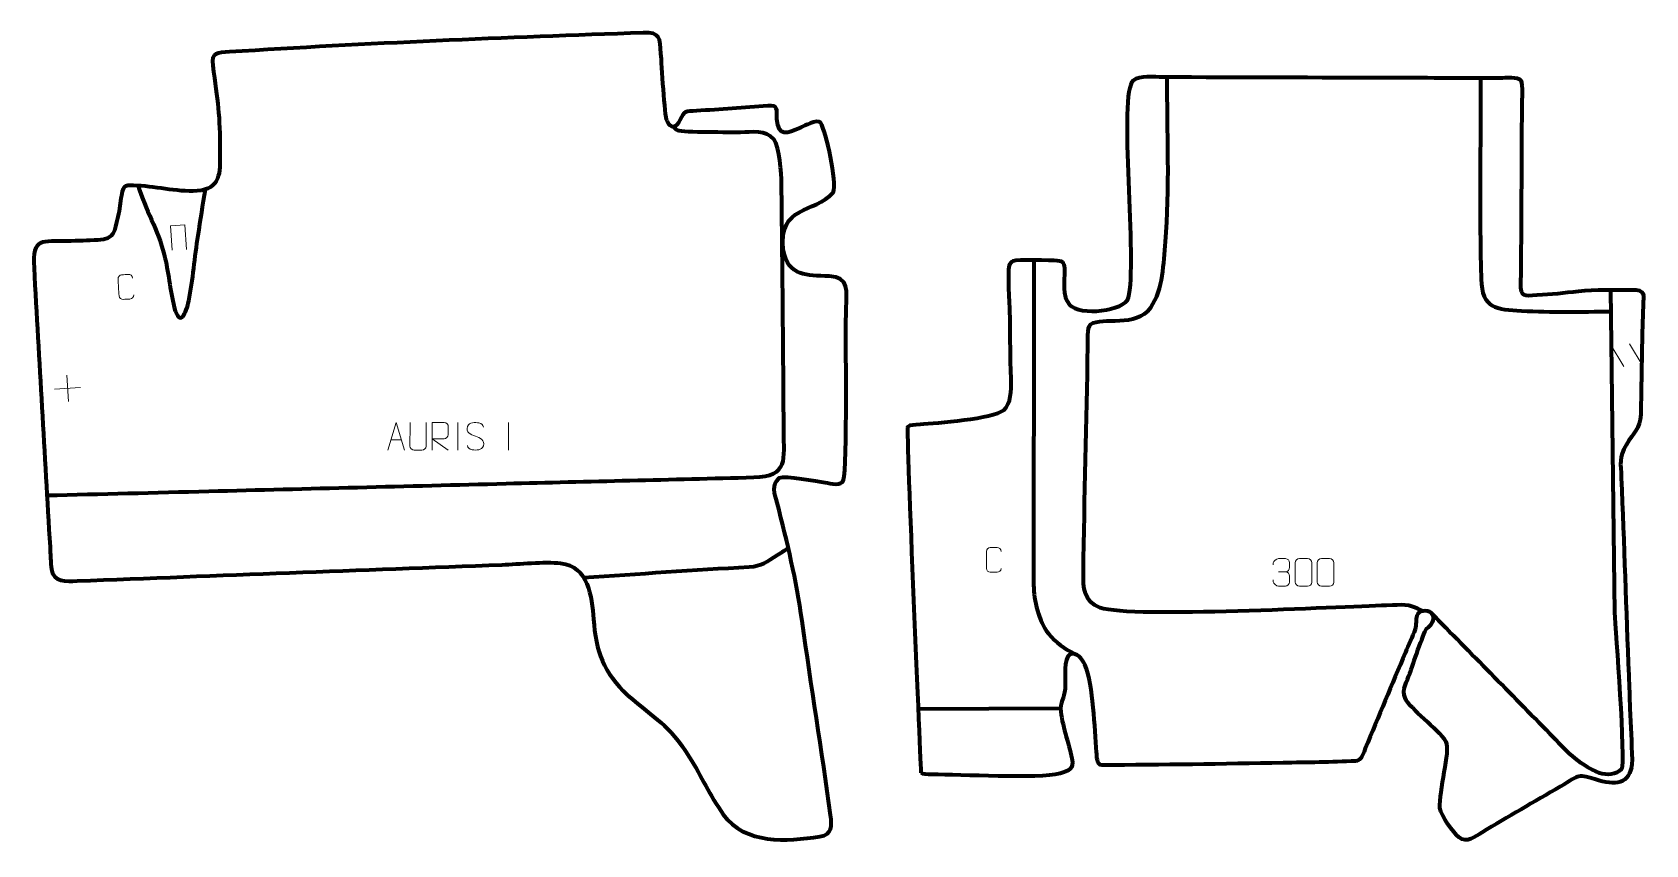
# Model space of a CAD drawing. Header units: millimetres. Extents: x -121 to 1372, y -4 to 1946.
# Drawn here: x -1 to 1310, y -4 to 656 of the extents above; entities that cross this region are included whole.
import ezdxf

# ---------------------------------------------------------------- set-up
doc = ezdxf.new("R2010")
doc.units = ezdxf.units.MM
for name, color, linetype in [('4_layer 1', 7, 'Continuous'), ('4_layer 2', 7, 'Continuous'), ('4_layer 3', 7, 'Continuous'), ('TOYOTA_AURIS_1_и_рестайлинг_4_layer 2', 7, 'Continuous'), ('TOYOTA_AURIS_1_и_рестайлинг_4_layer 3', 7, 'Continuous')]:
    doc.layers.add(name, color=color, linetype=linetype)

msp = doc.modelspace()

# ---------------------------------------------------------------- linework, layer by layer
at = {"layer": '4_layer 1', "color": 250, "lineweight": 9}
for points in [[(1281.5, 402.9), (1281.5, 402.9), (1292.5, 384.5), (1292.5, 384.5)], [(1297.3, 402.9), (1297.3, 402.9), (1308.4, 384.5), (1308.4, 384.5)], [(1011.9, 217.6), (1011.9, 217.6), (1017.4, 217.6), (1017.4, 217.6)]]:
    msp.add_open_spline(points, degree=3, dxfattribs=at)
for points, knots in [([(786.3, 220.3), (786.1, 218.4), (784.8, 217.3), (783.1, 217.2), (783.1, 217.2), (781.2, 217.2), (779.3, 217.2), (777.5, 217.2), (777.5, 217.2), (775.9, 217.2), (774.3, 218.7), (774.4, 220.3), (774.4, 220.3), (774.4, 224.9), (774.4, 229.5), (774.4, 234.2), (774.4, 234.2), (774.4, 235.9), (775.8, 237.3), (777.5, 237.3), (777.5, 237.3), (779.3, 237.3), (781.2, 237.3), (783.1, 237.3), (783.1, 237.3), (784.6, 237.3), (786.2, 236.1), (786.3, 234.1)], [0, 0, 0, 0, 0.125, 0.125, 0.125, 0.125, 0.25, 0.25, 0.25, 0.25, 0.375, 0.375, 0.375, 0.375, 0.5, 0.5, 0.5, 0.5, 0.625, 0.625, 0.625, 0.625, 0.75, 0.75, 0.75, 0.75, 1, 1, 1, 1]), ([(1007.6, 223.2), (1007.6, 223.2), (1007.6, 224.9), (1007.6, 224.9), (1007.6, 224.9), (1007.6, 226.4), (1010, 228.3), (1011.9, 228.3), (1011.9, 228.3), (1013.7, 228.3), (1015.5, 228.3), (1017.4, 228.3), (1017.4, 228.3), (1019.4, 228.3), (1020.8, 226.6), (1020.8, 224.9), (1020.8, 224.9), (1020.8, 223.6), (1020.8, 222.4), (1020.8, 221.1), (1020.8, 221.1), (1020.8, 219.6), (1019.4, 217.6), (1017.4, 217.6), (1017.4, 217.6), (1019.4, 217.6), (1020.8, 216), (1020.8, 214.1), (1020.8, 214.1), (1020.8, 212.5), (1020.8, 210.9), (1020.8, 209.3), (1020.8, 209.3), (1020.9, 207.5), (1019, 205.9), (1017.4, 205.9), (1017.4, 205.9), (1015.5, 205.9), (1013.7, 205.9), (1011.8, 205.9), (1011.8, 205.9), (1009.9, 205.9), (1007.6, 208.1), (1007.6, 209.4), (1007.6, 209.4), (1007.6, 209.4), (1007.6, 211.1), (1007.6, 211.1)], [0, 0, 0, 0, 0.076923, 0.076923, 0.076923, 0.076923, 0.153846, 0.153846, 0.153846, 0.153846, 0.230769, 0.230769, 0.230769, 0.230769, 0.307692, 0.307692, 0.307692, 0.307692, 0.384615, 0.384615, 0.384615, 0.384615, 0.461538, 0.461538, 0.461538, 0.461538, 0.538462, 0.538462, 0.538462, 0.538462, 0.615385, 0.615385, 0.615385, 0.615385, 0.692308, 0.692308, 0.692308, 0.692308, 0.769231, 0.769231, 0.769231, 0.769231, 0.846154, 0.846154, 0.846154, 0.846154, 1, 1, 1, 1]), ([(1028.9, 228.3), (1031.1, 228.3), (1033.2, 228.3), (1035.3, 228.3), (1035.3, 228.3), (1037.1, 228.3), (1038.9, 227), (1038.9, 224.8), (1038.9, 224.8), (1038.9, 219.7), (1038.9, 214.5), (1038.9, 209.3), (1038.9, 209.3), (1038.8, 207.3), (1037.2, 205.9), (1035.3, 205.9), (1035.3, 205.9), (1033.2, 205.9), (1031, 205.9), (1028.9, 205.9), (1028.9, 205.9), (1027.2, 205.8), (1025.4, 207.5), (1025.4, 209.3), (1025.4, 209.3), (1025.4, 214.5), (1025.4, 219.7), (1025.4, 224.9), (1025.4, 224.9), (1025.4, 226.8), (1027, 228.3), (1028.9, 228.3)], [0, 0, 0, 0, 0.111111, 0.111111, 0.111111, 0.111111, 0.222222, 0.222222, 0.222222, 0.222222, 0.333333, 0.333333, 0.333333, 0.333333, 0.444444, 0.444444, 0.444444, 0.444444, 0.555556, 0.555556, 0.555556, 0.555556, 0.666667, 0.666667, 0.666667, 0.666667, 0.777778, 0.777778, 0.777778, 0.777778, 1, 1, 1, 1]), ([(1046.8, 228.3), (1049, 228.3), (1051.1, 228.3), (1053.2, 228.3), (1053.2, 228.3), (1055, 228.3), (1056.8, 227), (1056.8, 224.8), (1056.8, 224.8), (1056.8, 219.7), (1056.8, 214.5), (1056.8, 209.3), (1056.8, 209.3), (1056.7, 207.3), (1055.2, 205.9), (1053.2, 205.9), (1053.2, 205.9), (1051.1, 205.9), (1049, 205.9), (1046.8, 205.9), (1046.8, 205.9), (1045.1, 205.8), (1043.3, 207.5), (1043.3, 209.3), (1043.3, 209.3), (1043.3, 214.5), (1043.3, 219.7), (1043.3, 224.9), (1043.3, 224.9), (1043.3, 226.8), (1044.9, 228.3), (1046.8, 228.3)], [0, 0, 0, 0, 0.111111, 0.111111, 0.111111, 0.111111, 0.222222, 0.222222, 0.222222, 0.222222, 0.333333, 0.333333, 0.333333, 0.333333, 0.444444, 0.444444, 0.444444, 0.444444, 0.555556, 0.555556, 0.555556, 0.555556, 0.666667, 0.666667, 0.666667, 0.666667, 0.777778, 0.777778, 0.777778, 0.777778, 1, 1, 1, 1])]:
    msp.add_open_spline(points, degree=3, knots=knots, dxfattribs=at)
at = {"layer": '4_layer 2', "color": 142, "lineweight": 158}
for points, knots in [([(1129.4, 185.7), (1115.7, 192.2), (1114, 190.6), (1099.5, 190.2), (1099.5, 190.2), (1060.8, 189.3), (893.4, 179.5), (866.9, 188.3), (866.9, 188.3), (853.4, 193.6), (853, 204.4), (853.2, 216.9), (853.2, 216.9), (854, 278.2), (856, 339.5), (856.8, 400.8), (856.8, 400.8), (856.9, 405.2), (855.9, 416), (859.2, 418.9), (859.2, 418.9), (868.8, 425.4), (896, 415.9), (907.9, 432.5), (907.9, 432.5), (918.4, 447.7), (918.3, 468.1), (919.9, 486), (919.9, 486), (923.6, 527.4), (921.2, 577.8), (921.4, 620)], [0, 0, 0, 0, 0.111111, 0.111111, 0.111111, 0.111111, 0.222222, 0.222222, 0.222222, 0.222222, 0.333333, 0.333333, 0.333333, 0.333333, 0.444444, 0.444444, 0.444444, 0.444444, 0.555556, 0.555556, 0.555556, 0.555556, 0.666667, 0.666667, 0.666667, 0.666667, 0.777778, 0.777778, 0.777778, 0.777778, 1, 1, 1, 1]), ([(1176.1, 618.9), (1176.2, 564.9), (1175, 509.5), (1176.5, 455.7), (1176.5, 455.7), (1177.2, 431.3), (1189.1, 431.1), (1209.4, 429.9), (1209.4, 429.9), (1233.9, 428.5), (1257.6, 429), (1282, 429.4)], [0, 0, 0, 0, 0.25, 0.25, 0.25, 0.25, 0.5, 0.5, 0.5, 0.5, 1, 1, 1, 1]), ([(812.9, 470.9), (812.9, 392.7), (812.8, 314.4), (812.5, 236.2), (812.5, 236.2), (812.5, 226.3), (812.5, 216.5), (812.7, 206.7), (812.7, 206.7), (812.9, 194.5), (816.9, 177), (824.7, 167.5), (824.7, 167.5), (831.6, 159.2), (837.2, 155.7), (846.5, 150.6)], [0, 0, 0, 0, 0.2, 0.2, 0.2, 0.2, 0.4, 0.4, 0.4, 0.4, 0.6, 0.6, 0.6, 0.6, 1, 1, 1, 1]), ([(1281.7, 447), (1281.7, 447), (1284.9, 184.3), (1284.9, 184.3), (1284.9, 184.3), (1285.7, 171.2), (1294.1, 61.9), (1290.6, 57.2), (1290.6, 57.2), (1287.1, 52.6), (1277.9, 52), (1273, 54), (1273, 54), (1254.2, 61.6), (1245.9, 72.1), (1232.4, 85.9), (1232.4, 85.9), (1200.3, 118.7), (1168.2, 151.5), (1135.8, 184.2)], [0, 0, 0, 0, 0.166667, 0.166667, 0.166667, 0.166667, 0.333333, 0.333333, 0.333333, 0.333333, 0.5, 0.5, 0.5, 0.5, 0.666667, 0.666667, 0.666667, 0.666667, 1, 1, 1, 1])]:
    msp.add_open_spline(points, degree=3, knots=knots, dxfattribs=at)
msp.add_open_spline([(718, 106.3), (718, 106.3), (834.7, 106.7), (834.7, 106.7)], degree=3, dxfattribs=at)
at = {"layer": '4_layer 3', "color": 242, "lineweight": 158}
msp.add_open_spline([(721.4, 54.2), (722.9, 52.9), (725.6, 52.6), (730.5, 52.7), (730.5, 52.7), (752.7, 53), (816.4, 48.8), (834.2, 53.7), (834.2, 53.7), (841.4, 55.8), (845.6, 57.1), (843.9, 65.7), (843.9, 65.7), (841.3, 79.1), (835.4, 92.6), (834.7, 106.7), (834.7, 106.7), (835, 112.6), (838.4, 117), (838.5, 125.6), (838.5, 125.6), (838.6, 131.3), (836.9, 147.1), (842.3, 150.4), (842.3, 150.4), (847.8, 152.6), (852.5, 146.5), (854.5, 142.2), (854.5, 142.2), (861.5, 124.6), (862.3, 90.7), (863.9, 71), (863.9, 71), (864.2, 68.1), (863.9, 60.4), (868.2, 60.4), (868.2, 60.4), (917.3, 60.6), (966.4, 61.3), (1015.5, 62.3), (1015.5, 62.3), (1034.8, 62.6), (1055.2, 62.7), (1074.4, 63.7), (1074.4, 63.7), (1078.1, 63.9), (1079.4, 66.5), (1082.4, 73.8), (1082.4, 73.8), (1093, 100), (1104, 125.9), (1115, 152), (1115, 152), (1117.5, 158.1), (1120.8, 164.8), (1122.9, 171), (1122.9, 171), (1124.1, 174.5), (1123.2, 179), (1124.2, 181.9), (1124.2, 181.9), (1125.7, 186.4), (1132.6, 186.8), (1135.8, 184.2), (1135.8, 184.2), (1139.2, 181.4), (1137.7, 177.2), (1135.4, 174.1), (1135.4, 174.1), (1134.4, 172.9), (1132.9, 172.3), (1132.2, 171.4), (1132.2, 171.4), (1129.2, 167), (1121.1, 141.9), (1118.5, 134.8), (1118.5, 134.8), (1116.2, 128.9), (1112, 121.6), (1114.7, 115.2), (1114.7, 115.2), (1118.8, 105.6), (1141, 90.7), (1148.2, 79.3), (1148.2, 79.3), (1151.9, 71.8), (1142, 39), (1143.1, 25.5), (1143.1, 25.5), (1144.3, 18.7), (1153.6, 5.7), (1158.7, 1.5), (1158.7, 1.5), (1164.6, -3.5), (1171.6, 2.2), (1177.3, 5.7), (1177.3, 5.7), (1198.2, 18.3), (1219.8, 30.7), (1241, 43), (1241, 43), (1257.8, 52.8), (1253.9, 53.6), (1272.3, 48), (1272.3, 48), (1288.2, 43.3), (1299, 46.4), (1299.3, 64.8), (1299.3, 64.8), (1298.8, 78.6), (1298.1, 92.5), (1297.5, 106.4), (1297.5, 106.4), (1297.2, 115.4), (1296.9, 124.3), (1296.5, 133.2), (1296.5, 133.2), (1294.5, 186.8), (1292.7, 240.4), (1290.5, 294), (1290.5, 294), (1290, 306), (1288.3, 310.2), (1294.6, 321), (1294.6, 321), (1300.3, 330.8), (1305.7, 333.8), (1306.3, 345.5), (1306.3, 345.5), (1306.7, 362), (1306.9, 378.8), (1307.2, 395.4), (1307.2, 395.4), (1307.2, 397.2), (1307.3, 399), (1307.3, 400.8), (1307.3, 400.8), (1307.5, 411.6), (1307.8, 422.5), (1308.2, 433.4), (1308.2, 433.4), (1308.6, 443.6), (1310.4, 446.9), (1299, 447), (1299, 447), (1285, 447), (1269.4, 447.3), (1255.6, 445.9), (1255.6, 445.9), (1243.9, 444.4), (1233.7, 443.4), (1222, 442.7), (1222, 442.7), (1210.8, 442), (1208.5, 441), (1208.6, 452.2), (1208.6, 452.2), (1209.2, 500.3), (1209.3, 548.5), (1209.6, 596.5), (1209.6, 596.5), (1209.6, 601), (1210.7, 613.7), (1208.8, 617), (1208.8, 617), (1206.6, 620.7), (1196.2, 619.4), (1192.2, 619.3), (1192.2, 619.3), (1163.7, 619), (1134.7, 619.5), (1106.1, 619.6), (1106.1, 619.6), (1043.3, 619.7), (980.5, 619.7), (917.6, 620.1), (917.6, 620.1), (911, 620.1), (898.9, 621.5), (893.9, 617.3), (893.9, 617.3), (881.6, 607.2), (897.3, 467.7), (889.9, 440.6), (889.9, 440.6), (886.9, 429.4), (850.4, 425.5), (841.8, 434.8), (841.8, 434.8), (835.7, 441.5), (838.1, 454.2), (837.8, 462.6), (837.8, 462.6), (837.6, 468.1), (837.5, 470.5), (831.8, 470.8), (831.8, 470.8), (827.3, 471), (798.9, 471.9), (796.2, 470.6), (796.2, 470.6), (794.8, 470), (793.7, 468.8), (793.2, 466.8), (793.2, 466.8), (791.5, 460.3), (793.3, 436.8), (793.5, 428.1), (793.5, 428.1), (793.8, 409.9), (793.7, 390.9), (794.5, 372.8), (794.5, 372.8), (794.8, 365.7), (794.3, 354.2), (788.4, 349.1), (788.4, 349.1), (780.3, 342.2), (733.2, 338.4), (720.8, 337.7), (720.8, 337.7), (715.6, 337.4), (712.4, 337.4), (710.7, 335.8), (710.7, 335.8), (709, 334.2), (721.4, 54.2), (721.4, 54.2)], degree=3, knots=[0, 0, 0, 0, 0.017241, 0.017241, 0.017241, 0.017241, 0.034483, 0.034483, 0.034483, 0.034483, 0.051724, 0.051724, 0.051724, 0.051724, 0.068966, 0.068966, 0.068966, 0.068966, 0.086207, 0.086207, 0.086207, 0.086207, 0.103448, 0.103448, 0.103448, 0.103448, 0.12069, 0.12069, 0.12069, 0.12069, 0.137931, 0.137931, 0.137931, 0.137931, 0.155172, 0.155172, 0.155172, 0.155172, 0.172414, 0.172414, 0.172414, 0.172414, 0.189655, 0.189655, 0.189655, 0.189655, 0.206897, 0.206897, 0.206897, 0.206897, 0.224138, 0.224138, 0.224138, 0.224138, 0.241379, 0.241379, 0.241379, 0.241379, 0.258621, 0.258621, 0.258621, 0.258621, 0.275862, 0.275862, 0.275862, 0.275862, 0.293103, 0.293103, 0.293103, 0.293103, 0.310345, 0.310345, 0.310345, 0.310345, 0.327586, 0.327586, 0.327586, 0.327586, 0.344828, 0.344828, 0.344828, 0.344828, 0.362069, 0.362069, 0.362069, 0.362069, 0.37931, 0.37931, 0.37931, 0.37931, 0.396552, 0.396552, 0.396552, 0.396552, 0.413793, 0.413793, 0.413793, 0.413793, 0.431034, 0.431034, 0.431034, 0.431034, 0.448276, 0.448276, 0.448276, 0.448276, 0.465517, 0.465517, 0.465517, 0.465517, 0.482759, 0.482759, 0.482759, 0.482759, 0.5, 0.5, 0.5, 0.5, 0.517241, 0.517241, 0.517241, 0.517241, 0.534483, 0.534483, 0.534483, 0.534483, 0.551724, 0.551724, 0.551724, 0.551724, 0.568966, 0.568966, 0.568966, 0.568966, 0.586207, 0.586207, 0.586207, 0.586207, 0.603448, 0.603448, 0.603448, 0.603448, 0.62069, 0.62069, 0.62069, 0.62069, 0.637931, 0.637931, 0.637931, 0.637931, 0.655172, 0.655172, 0.655172, 0.655172, 0.672414, 0.672414, 0.672414, 0.672414, 0.689655, 0.689655, 0.689655, 0.689655, 0.706897, 0.706897, 0.706897, 0.706897, 0.724138, 0.724138, 0.724138, 0.724138, 0.741379, 0.741379, 0.741379, 0.741379, 0.758621, 0.758621, 0.758621, 0.758621, 0.775862, 0.775862, 0.775862, 0.775862, 0.793103, 0.793103, 0.793103, 0.793103, 0.810345, 0.810345, 0.810345, 0.810345, 0.827586, 0.827586, 0.827586, 0.827586, 0.844828, 0.844828, 0.844828, 0.844828, 0.862069, 0.862069, 0.862069, 0.862069, 0.87931, 0.87931, 0.87931, 0.87931, 0.896552, 0.896552, 0.896552, 0.896552, 0.913793, 0.913793, 0.913793, 0.913793, 0.931034, 0.931034, 0.931034, 0.931034, 0.948276, 0.948276, 0.948276, 0.948276, 0.965517, 0.965517, 0.965517, 0.965517, 1, 1, 1, 1], dxfattribs=at)
at = {"layer": 'TOYOTA_AURIS_1_и_рестайлинг_4_layer 2', "color": 142, "lineweight": 158}
for points, knots in [([(10.6, 279.8), (54.5, 280.9), (98.4, 282), (142.2, 283.2), (142.2, 283.2), (222.8, 285.2), (303.3, 287.3), (383.9, 289.4), (383.9, 289.4), (451, 291.1), (518.1, 292.6), (585.2, 294.5), (585.2, 294.5), (613.9, 295.3), (609.7, 309.4), (609.6, 331.9), (609.6, 331.9), (609.3, 399), (608.5, 466.1), (607.8, 533.2), (607.8, 533.2), (607.5, 541.6), (606.3, 563), (601.6, 569.4), (601.6, 569.4), (595, 577.3), (583.5, 574.9), (574.4, 574.9), (574.4, 574.9), (567, 575), (527.5, 574.7), (523.5, 576.5), (523.5, 576.5), (522, 577.2), (521.1, 578.3), (520, 579.5)], [0, 0, 0, 0, 0.1, 0.1, 0.1, 0.1, 0.2, 0.2, 0.2, 0.2, 0.3, 0.3, 0.3, 0.3, 0.4, 0.4, 0.4, 0.4, 0.5, 0.5, 0.5, 0.5, 0.6, 0.6, 0.6, 0.6, 0.7, 0.7, 0.7, 0.7, 0.8, 0.8, 0.8, 0.8, 1, 1, 1, 1]), ([(84.8, 531.5), (90.7, 511.6), (100.8, 496.1), (105.9, 475.6), (105.9, 475.6), (109.4, 461.6), (110.6, 446.5), (114.1, 432.8), (114.1, 432.8), (118.6, 415.3), (124, 428.5), (125.9, 438), (125.9, 438), (129.3, 455), (130.8, 473.7), (133.5, 491.1), (133.5, 491.1), (135.4, 503.6), (137.4, 516.1), (139.4, 528.5)], [0, 0, 0, 0, 0.166667, 0.166667, 0.166667, 0.166667, 0.333333, 0.333333, 0.333333, 0.333333, 0.5, 0.5, 0.5, 0.5, 0.666667, 0.666667, 0.666667, 0.666667, 1, 1, 1, 1]), ([(446.8, 213), (491.7, 215.9), (536.5, 219.2), (581.5, 221.6), (581.5, 221.6), (592.2, 222.2), (595.4, 225.9), (604.6, 231.5), (604.6, 231.5), (604.6, 231.5), (608.5, 233.9), (608.5, 233.9), (608.5, 233.9), (610.1, 234.9), (611.7, 235.9), (613.3, 236.8)], [0, 0, 0, 0, 0.2, 0.2, 0.2, 0.2, 0.4, 0.4, 0.4, 0.4, 0.6, 0.6, 0.6, 0.6, 1, 1, 1, 1])]:
    msp.add_open_spline(points, degree=3, knots=knots, dxfattribs=at)
at = {"layer": 'TOYOTA_AURIS_1_и_рестайлинг_4_layer 2', "color": 250, "lineweight": 9}
for points, knots in [([(112.3, 479.1), (112.3, 479.1), (111.1, 499), (111.1, 499), (111.1, 499), (111.1, 499), (122.8, 499.8), (122.8, 499.8), (122.8, 499.8), (122.8, 499.8), (124, 479.8), (124, 479.8)], [0, 0, 0, 0, 0.25, 0.25, 0.25, 0.25, 0.5, 0.5, 0.5, 0.5, 1, 1, 1, 1]), ([(81.1, 442.7), (81.1, 440.8), (79.8, 439.6), (78.1, 439.4), (78.1, 439.4), (76.2, 439.3), (74.4, 439.2), (72.5, 439.1), (72.5, 439.1), (71, 438.9), (69.3, 440.3), (69.2, 441.9), (69.2, 441.9), (68.9, 446.6), (68.6, 451.2), (68.4, 455.8), (68.4, 455.8), (68.3, 457.5), (69.6, 459), (71.3, 459.1), (71.3, 459.1), (73.2, 459.2), (75, 459.3), (76.9, 459.4), (76.9, 459.4), (78.4, 459.5), (80.1, 458.4), (80.2, 456.5)], [0, 0, 0, 0, 0.125, 0.125, 0.125, 0.125, 0.25, 0.25, 0.25, 0.25, 0.375, 0.375, 0.375, 0.375, 0.5, 0.5, 0.5, 0.5, 0.625, 0.625, 0.625, 0.625, 0.75, 0.75, 0.75, 0.75, 1, 1, 1, 1]), ([(287.8, 316.6), (287.8, 316.6), (294.4, 339), (294.4, 339), (294.4, 339), (294.4, 339), (301.2, 316.6), (301.2, 316.6)], [0, 0, 0, 0, 0.333333, 0.333333, 0.333333, 0.333333, 1, 1, 1, 1]), ([(318.9, 339), (318.9, 334), (319, 324.9), (319, 319.9), (319, 319.9), (318.9, 317.9), (317.4, 316.6), (315.5, 316.6), (315.5, 316.6), (313.4, 316.6), (311.3, 316.6), (309.2, 316.6), (309.2, 316.6), (307.5, 316.5), (305.7, 318.2), (305.7, 319.9), (305.7, 319.9), (305.7, 324.9), (305.8, 334), (305.8, 339)], [0, 0, 0, 0, 0.166667, 0.166667, 0.166667, 0.166667, 0.333333, 0.333333, 0.333333, 0.333333, 0.5, 0.5, 0.5, 0.5, 0.666667, 0.666667, 0.666667, 0.666667, 1, 1, 1, 1]), ([(323.7, 316.6), (323.7, 316.6), (323.7, 339), (323.7, 339), (323.7, 339), (326.9, 339), (330.2, 339), (333.4, 339), (333.4, 339), (335.5, 339), (336.9, 337.6), (336.9, 335.5), (336.9, 335.5), (336.9, 333.7), (336.9, 330.9), (336.9, 329.1), (336.9, 329.1), (336.8, 327.4), (335.2, 325.7), (333.4, 325.7), (333.4, 325.7), (333.4, 325.7), (323.7, 325.7), (323.7, 325.7), (323.7, 325.7), (323.7, 325.7), (336.8, 316.6), (336.8, 316.6)], [0, 0, 0, 0, 0.125, 0.125, 0.125, 0.125, 0.25, 0.25, 0.25, 0.25, 0.375, 0.375, 0.375, 0.375, 0.5, 0.5, 0.5, 0.5, 0.625, 0.625, 0.625, 0.625, 0.75, 0.75, 0.75, 0.75, 1, 1, 1, 1]), ([(358.9, 328), (355.1, 329.3), (350.7, 330.9), (352.5, 335.8), (352.5, 335.8), (353.9, 339.5), (358.6, 339.2), (361.8, 338.7), (361.8, 338.7), (364.3, 338.2), (365.1, 337.1), (365.4, 335.3)], [0, 0, 0, 0, 0.25, 0.25, 0.25, 0.25, 0.5, 0.5, 0.5, 0.5, 1, 1, 1, 1]), ([(358.9, 328), (362.5, 326.5), (367.1, 324.8), (365.4, 320), (365.4, 320), (364.1, 316.2), (359.7, 316.4), (356.4, 316.9), (356.4, 316.9), (353.9, 317.3), (352.8, 318.4), (352.5, 320.3)], [0, 0, 0, 0, 0.25, 0.25, 0.25, 0.25, 0.5, 0.5, 0.5, 0.5, 1, 1, 1, 1])]:
    msp.add_open_spline(points, degree=3, knots=knots, dxfattribs=at)
for points in [[(16.6, 366.1), (16.6, 366.1), (38, 367.5), (38, 367.5)], [(26.7, 377.5), (26.7, 377.5), (28, 356.1), (28, 356.1)], [(344.6, 339), (344.6, 339), (344.6, 316.6), (344.6, 316.6)], [(385.8, 339), (385.8, 339), (385.8, 316.6), (385.8, 316.6)], [(290.2, 324.9), (290.2, 324.9), (298.7, 324.9), (298.7, 324.9)]]:
    msp.add_open_spline(points, degree=3, dxfattribs=at)
at = {"layer": 'TOYOTA_AURIS_1_и_рестайлинг_4_layer 3', "color": 242, "lineweight": 158}
msp.add_open_spline([(135.9, 527.7), (152.9, 530.4), (151.2, 546), (151.2, 559.3), (151.2, 559.3), (151.4, 588.5), (149.3, 600.9), (145.4, 629.2), (145.4, 629.2), (143.9, 640.2), (149.2, 639.6), (159, 640.3), (159, 640.3), (269.6, 647.5), (384.2, 652), (495.3, 655.9), (495.3, 655.9), (509.4, 656.3), (508.8, 651.8), (509.8, 638.9), (509.8, 638.9), (510.4, 630.7), (512.7, 588.2), (514.7, 584.2), (514.7, 584.2), (518.1, 577.3), (522, 578.5), (525.1, 584.8), (525.1, 584.8), (529, 592.7), (529.2, 591.9), (538.7, 592.4), (538.7, 592.4), (558, 593.6), (577.3, 595.3), (596.6, 596.5), (596.6, 596.5), (605.6, 597.1), (603.5, 593.9), (604.1, 585.7), (604.1, 585.7), (605.6, 570.9), (612, 573.7), (623.1, 578.7), (623.1, 578.7), (626.4, 580.2), (636.5, 585.8), (639.5, 582.9), (639.5, 582.9), (644.4, 575.6), (653, 534.5), (649.9, 526.1), (649.9, 526.1), (634.2, 508.4), (605.5, 516.6), (609.2, 479.3), (609.2, 479.3), (613.8, 457.2), (628, 458.9), (646.4, 458), (646.4, 458), (663.4, 457.1), (660.7, 445.8), (660.3, 432.2), (660.3, 432.2), (659.7, 412.8), (661.4, 301.8), (658.3, 292.3), (658.3, 292.3), (656.5, 286.9), (647.9, 289.5), (643.4, 290.2), (643.4, 290.2), (636.6, 291.2), (610.8, 296.3), (605.9, 293.9), (605.9, 293.9), (599.3, 288), (602.3, 281.3), (604.2, 273.8), (604.2, 273.8), (612.7, 240.9), (619.7, 211.4), (624.5, 177.7), (624.5, 177.7), (632, 124.9), (640.4, 72.3), (647.7, 19.6), (647.7, 19.6), (648.9, 11), (649.1, 4.1), (639, 2.4), (639, 2.4), (612.1, -1.7), (578.4, -4.3), (560.3, 20.3), (560.3, 20.3), (549.6, 35.9), (542.7, 51), (533.1, 66.7), (533.1, 66.7), (515, 95.1), (505.9, 96.7), (482.6, 117.4), (482.6, 117.4), (463.4, 135.4), (456.6, 153.2), (455, 179.1), (455, 179.1), (453.5, 197.5), (450.7, 222.1), (428.1, 224.6), (428.1, 224.6), (414.8, 226), (394.7, 223.9), (380.6, 223.4), (380.6, 223.4), (265.4, 219.1), (150.3, 214.6), (35.1, 210.2), (35.1, 210.2), (26.1, 209.9), (15.8, 208.8), (14.2, 219.8), (14.2, 219.8), (13.5, 224.7), (13.5, 232.5), (13.1, 237.9), (13.1, 237.9), (8.6, 313.5), (4.2, 389.2), (0.1, 464.8), (0.1, 464.8), (-1.3, 490.2), (6.7, 485.8), (27.3, 486.5), (27.3, 486.5), (35.5, 486.8), (43.8, 486.9), (51.9, 487.3), (51.9, 487.3), (66.1, 488.2), (65.3, 494), (68.2, 506.3), (68.2, 506.3), (69.8, 513), (70, 517.3), (71.1, 523.7), (71.1, 523.7), (72.5, 533.1), (75.3, 531.8), (84, 531.5), (84, 531.5), (100.7, 530.9), (119.2, 525.6), (135.9, 527.7)], degree=3, knots=[0, 0, 0, 0, 0.025, 0.025, 0.025, 0.025, 0.05, 0.05, 0.05, 0.05, 0.075, 0.075, 0.075, 0.075, 0.1, 0.1, 0.1, 0.1, 0.125, 0.125, 0.125, 0.125, 0.15, 0.15, 0.15, 0.15, 0.175, 0.175, 0.175, 0.175, 0.2, 0.2, 0.2, 0.2, 0.225, 0.225, 0.225, 0.225, 0.25, 0.25, 0.25, 0.25, 0.275, 0.275, 0.275, 0.275, 0.3, 0.3, 0.3, 0.3, 0.325, 0.325, 0.325, 0.325, 0.35, 0.35, 0.35, 0.35, 0.375, 0.375, 0.375, 0.375, 0.4, 0.4, 0.4, 0.4, 0.425, 0.425, 0.425, 0.425, 0.45, 0.45, 0.45, 0.45, 0.475, 0.475, 0.475, 0.475, 0.5, 0.5, 0.5, 0.5, 0.525, 0.525, 0.525, 0.525, 0.55, 0.55, 0.55, 0.55, 0.575, 0.575, 0.575, 0.575, 0.6, 0.6, 0.6, 0.6, 0.625, 0.625, 0.625, 0.625, 0.65, 0.65, 0.65, 0.65, 0.675, 0.675, 0.675, 0.675, 0.7, 0.7, 0.7, 0.7, 0.725, 0.725, 0.725, 0.725, 0.75, 0.75, 0.75, 0.75, 0.775, 0.775, 0.775, 0.775, 0.8, 0.8, 0.8, 0.8, 0.825, 0.825, 0.825, 0.825, 0.85, 0.85, 0.85, 0.85, 0.875, 0.875, 0.875, 0.875, 0.9, 0.9, 0.9, 0.9, 0.925, 0.925, 0.925, 0.925, 0.95, 0.95, 0.95, 0.95, 1, 1, 1, 1], dxfattribs=at)

doc.saveas('drawing.dxf')
